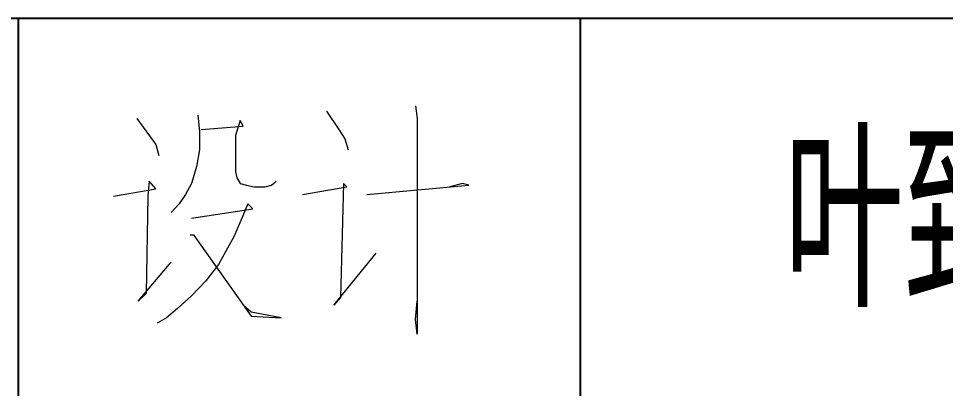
# Model space of a CAD drawing. Extents: x 238398 to 585159, y -66832 to 191977.
# Drawn here: x 469234 to 470884, y 25422 to 26080 of the extents above; entities that cross this region are included whole.
import ezdxf
from ezdxf.enums import TextEntityAlignment as Align

# ---------------------------------------------------------------- set-up
doc = ezdxf.new("R2010")
doc.units = 0
doc.header["$LTSCALE"] = 1000
doc.header["$MEASUREMENT"] = 0
doc.layers.get('0').update_dxf_attribs({"color": 8})
doc.layers.add('PUB_TEXT', color=8, linetype='Continuous', lineweight=20)
doc.styles.add('HZ', font='geditxt.shx', dxfattribs={"width": 0.75, "bigfont": 'hzfs_1.shx'})
doc.styles.get("Standard").update_dxf_attribs({"font": 'gbenor.shx', "bigfont": 'gbcbig.shx'})
doc.styles.add('TK', font='GEDITXT.SHX', dxfattribs={"width": 0.85, "height": 3.5, "bigfont": 'hztxt1.shx'})

# ---------------------------------------------------------------- blocks, each defined once
blk = doc.blocks.new('GEDI_TQ_2012')
at = {"color": 2}
for p, q in [((0, 28), (-180, 28)), ((-135, 0), (-135, 28)), ((-125, 0), (-125, 28))]:
    blk.add_line(p, q, dxfattribs=at)
at = {"color": 7, "lineweight": 0}
for points in [[(-127.937, 26.445), (-127.906, 26.218), (-127.906, 22.383), (-127.937, 22.642), (-127.906, 22.971)], [(-131.811, 26.28), (-131.78, 25.99), (-131.78, 25.661), (-131.835, 25.363), (-131.921, 25.065), (-132.031, 24.869), (-132.14, 24.704), (-132.282, 24.547)], [(-129.521, 26.351), (-129.302, 26.022), (-129.192, 25.857), (-129.137, 25.661)], [(-132.893, 26.218), (-132.556, 25.755), (-132.501, 25.559)], [(-131.748, 26.022), (-131.003, 26.084), (-131.058, 26.186), (-131.137, 25.92), (-131.137, 25.692), (-131.137, 25.496), (-131.137, 25.269), (-131.113, 25.167), (-131.058, 25.065), (-130.941, 25.033), (-130.807, 25.002), (-130.611, 25.002), (-130.501, 25.033), (-130.415, 25.104)], [(-133.309, 24.837), (-132.556, 24.971), (-132.674, 25.104), (-132.697, 24.837), (-132.729, 23.104), (-132.87, 22.971), (-132.282, 23.661)], [(-129.945, 24.869), (-129.16, 25.002), (-129.215, 25.065), (-129.27, 23.034), (-129.388, 22.9), (-128.635, 23.826)], [(-128.8, 24.869), (-126.988, 25.033), (-127.098, 25.065), (-127.325, 25.002)], [(-131.921, 24.445), (-130.831, 24.61), (-130.917, 24.704), (-131.027, 24.445), (-131.168, 24.116), (-131.309, 23.857), (-131.442, 23.622), (-131.67, 23.332), (-131.921, 23.065), (-132.172, 22.838), (-132.368, 22.673), (-132.532, 22.579)], [(-131.944, 24.147), (-131.889, 24.147), (-130.862, 22.704), (-130.329, 22.673), (-130.862, 22.775), (-131.003, 22.9)]]:
    blk.add_lwpolyline(points, dxfattribs=at)
blk.add_text('334455', height=0.0001).set_placement((-127.906, 24.95))
blk = doc.blocks.new('CEEC_TK_A1_V')
blk.add_blockref('GEDI_TQ_2012', (584, 10))
at = {"style": 'TK', "width": 0.85}
for tag, height, p in [('PROJECTNAME', 4.75, (529, 44)), ('PHASE', 4, (571, 44)), ('DRAWINGNAME', 4.75, (539, 31))]:
    blk.add_attdef(tag, text='', height=height, dxfattribs=at).set_placement(p, align=Align.MIDDLE_CENTER)
for tag, p, height in [('APPROVE', (416, 32.75), 3.5), ('DESIGN', (461, 32.75), 3.5), ('REVIEW1', (416, 25.75), 3.5), ('DRAW', (461, 25.75), 3.5), ('DRAWINGNUMBER', (511, 18.5), 4), ('REVIEW2', (416, 18.75), 3.5), ('PROPORTION', (461, 18.75), 3.5), ('CHECK', (416, 11.75), 3.5), ('DATE', (461, 11.75), 3.5), ('VERSION', (577, 11.75), 3.5)]:
    blk.add_attdef(tag, p, '', height=height, dxfattribs=at)

msp = doc.modelspace()

# ---------------------------------------------------------------- block references
at = {"xscale": 100, "yscale": 100, "zscale": 100}
msp.add_blockref('CEEC_TK_A1_V', (424334.5, 22280.2), dxfattribs=at)

# ---------------------------------------------------------------- texts
at = {"layer": 'PUB_TEXT', "style": 'HZ', "width": 0.7}
msp.add_text('叶致华', height=304.25, dxfattribs=at).set_placement((470596.7, 25566.6))

doc.saveas('drawing.dxf')
